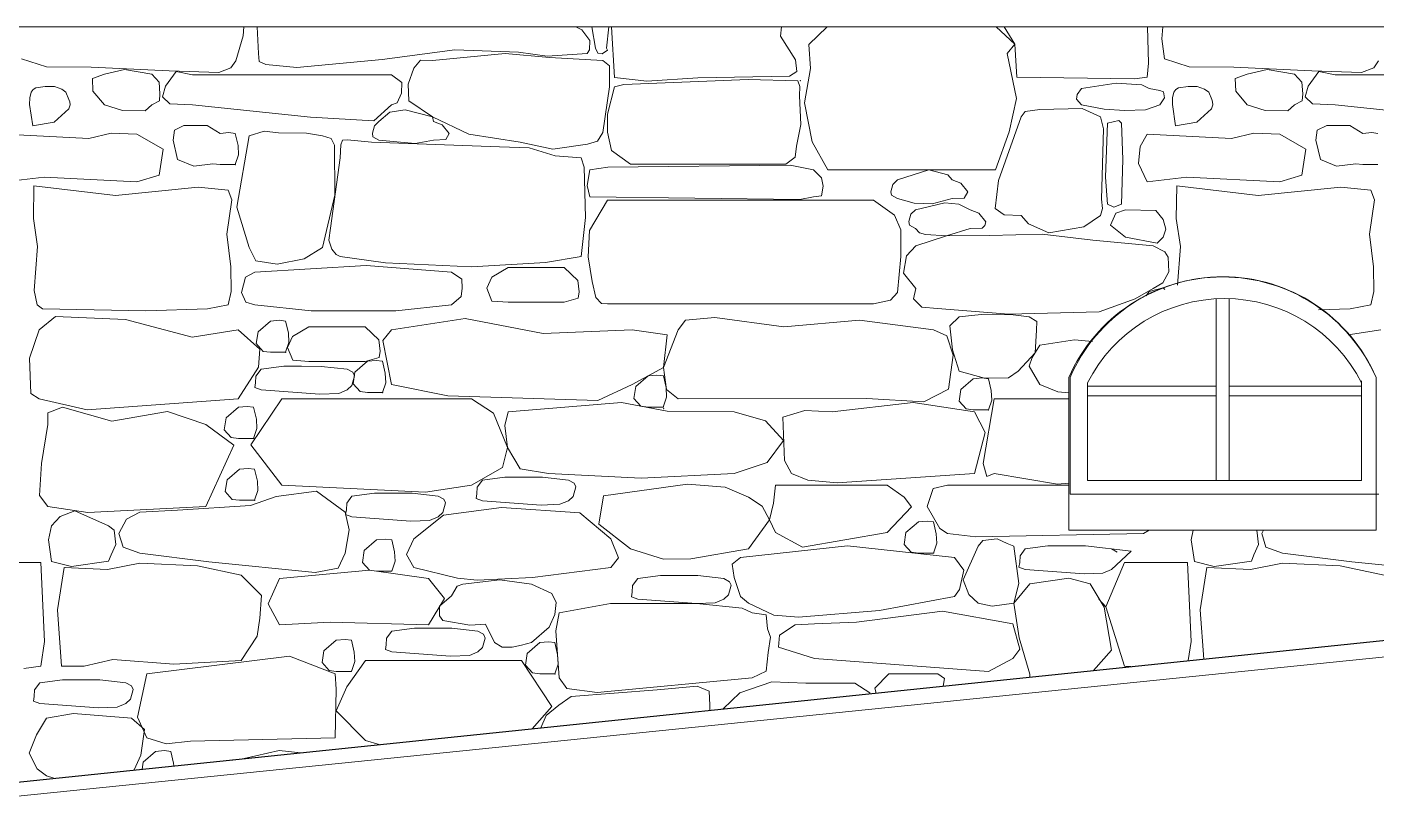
# Model space of a CAD drawing. Header units: millimetres. Extents: x 2399 to 111977, y 1313 to 59551.
# Drawn here: x 93455 to 96279, y 29509 to 31148 of the extents above; entities that cross this region are included whole.
import ezdxf

# ---------------------------------------------------------------- set-up
doc = ezdxf.new("R2010")
doc.units = ezdxf.units.MM
doc.layers.add('base', color=255, linetype='Continuous', lineweight=0)
doc.layers.add('main line', color=7, linetype='Continuous', lineweight=13)
doc.layers.add('hatch1', color=7, linetype='Continuous', lineweight=20, true_color=0x6a6a6a)

# ---------------------------------------------------------------- blocks, each defined once
blk = doc.blocks.new('*X19')
at = {"layer": 'hatch1', "color": 251, "linetype": 'Continuous', "lineweight": 20, "true_color": 0x6a6a6a}
for p, q in [((93950.4, 7714.3), (93966, 7766.6)), ((93966, 7766.6), (93967.2, 7785.2)), ((93994.8, 7785.2), (93998, 7729.5)), ((94674.7, 7779.4), (94661.8, 7785.2)), ((94691.2, 7756.7), (94674.7, 7779.4)), ((94695.6, 7785.2), (94703.5, 7741.1)), ((94725.9, 7741.1), (94731, 7785.2)), ((94736.6, 7785.2), (94742.8, 7679.6)), ((95090.5, 7766.2), (95092.7, 7785.2)), ((95121.8, 7716.2), (95090.5, 7766.2)), ((95188.3, 7785.2), (95149.8, 7748.6)), ((95581, 7749.2), (95541.7, 7785.2)), ((95558.3, 7785.2), (95581, 7749.2)), ((95860.8, 7709.7), (95858.9, 7785.2)), ((95888.8, 7760.3), (95890.5, 7785.2)), ((94256.7, 7717.1), (94409.1, 7737.6)), ((94409.1, 7737.6), (94542, 7732.3)), ((94685.8, 7729.5), (94690.9, 7737.3)), ((94690.9, 7737.3), (94691.2, 7756.7)), ((94703.5, 7741.1), (94708, 7730.2)), ((94728.5, 7736.4), (94725.9, 7741.1)), ((95149.8, 7748.6), (95153, 7698.4)), ((95565.1, 7729.6), (95581, 7749.2)), ((95581, 7749.2), (95584.8, 7680)), ((95893.9, 7718.7), (95888.8, 7760.3)), ((93501.9, 7718.7), (93554.1, 7702.1)), ((93940.1, 7699.7), (93950.4, 7714.3)), ((93998, 7729.5), (93999.4, 7713.1)), ((93999.4, 7713.1), (94012.8, 7706.7)), ((94077.9, 7700.2), (94256.7, 7717.1)), ((94336.7, 7715.9), (94323.2, 7699)), ((94362.3, 7714.9), (94336.7, 7715.9)), ((94514, 7730), (94362.3, 7714.9)), ((94606.8, 7721), (94514, 7730)), ((94542, 7732.3), (94602, 7723.8)), ((94602, 7723.8), (94685.8, 7729.5)), ((94718.8, 7714.9), (94606.8, 7721)), ((94708, 7730.2), (94717.3, 7728.9)), ((94717.3, 7728.9), (94728.5, 7736.4)), ((94732.4, 7703.7), (94718.8, 7714.9)), ((95124.6, 7691.8), (95121.8, 7716.2)), ((95584.6, 7635.2), (95565.1, 7729.6)), ((95857.6, 7680), (95860.8, 7709.7)), ((95893.9, 7718.7), (95946.1, 7702.1)), ((96332.1, 7699.7), (96342.4, 7714.3)), ((93554.1, 7702.1), (93647.6, 7701.2)), ((93647.6, 7701.2), (93810.5, 7693.2)), ((93675.2, 7686.6), (93650.2, 7677.4)), ((93717.1, 7696.3), (93675.2, 7686.6)), ((93774.2, 7686.6), (93717.1, 7696.3)), ((93789.8, 7669.6), (93774.2, 7686.6)), ((93825.3, 7692.1), (93803.2, 7661.5)), ((93810.5, 7693.2), (93914.7, 7690.1)), ((93859.4, 7685.2), (93825.3, 7692.1)), ((94275.9, 7685.2), (93859.4, 7685.2)), ((93914.7, 7690.1), (93940.1, 7699.7)), ((94012.8, 7706.7), (94077.9, 7700.2)), ((94298.1, 7669.3), (94275.9, 7685.2)), ((94323.2, 7699), (94310.9, 7665.3)), ((94732.4, 7690.2), (94732.4, 7703.7)), ((94732.6, 7660.2), (94732.4, 7690.2)), ((94917.1, 7678.8), (95109.5, 7682.4)), ((95109.5, 7682.4), (95124.6, 7691.8)), ((95153, 7698.4), (95140.8, 7626.1)), ((95946.1, 7702.1), (96039.6, 7701.2)), ((96039.6, 7701.2), (96202.5, 7693.2)), ((96067.2, 7686.6), (96042.2, 7677.4)), ((96109.1, 7696.3), (96067.2, 7686.6)), ((96166.2, 7686.6), (96109.1, 7696.3)), ((96181.8, 7669.6), (96166.2, 7686.6)), ((96217.3, 7692.1), (96195.2, 7661.5)), ((96202.5, 7693.2), (96306.7, 7690.1)), ((96251.4, 7685.2), (96217.3, 7692.1)), ((96667.9, 7685.2), (96251.4, 7685.2)), ((96306.7, 7690.1), (96332.1, 7699.7)), ((93525.8, 7654.3), (93521.8, 7648.5)), ((93531.7, 7657.9), (93525.8, 7654.3)), ((93551.4, 7660.6), (93531.7, 7657.9)), ((93570.7, 7660.3), (93551.4, 7660.6)), ((93585.8, 7655.2), (93570.7, 7660.3)), ((93594.8, 7648.5), (93585.8, 7655.2)), ((93650.2, 7677.4), (93651.3, 7650.6)), ((93791.6, 7645.5), (93789.8, 7669.6)), ((93803.2, 7661.5), (93796.5, 7639)), ((94297.4, 7646.9), (94298.1, 7669.3)), ((94310.9, 7665.3), (94312.8, 7630.6)), ((94718.8, 7564.4), (94732.6, 7660.2)), ((94742.8, 7660.1), (94728.2, 7602.8)), ((94742.8, 7679.6), (94810.6, 7671.6)), ((94742.8, 7660.1), (94762.4, 7665.1)), ((94762.4, 7665.1), (95022.7, 7675.2)), ((94810.6, 7671.6), (94917.1, 7678.8)), ((95022.7, 7675.2), (95126.9, 7672.4)), ((95131.1, 7660.9), (95126.9, 7672.4)), ((95130.5, 7641), (95131.1, 7660.9)), ((95584.8, 7680), (95831.4, 7676.8)), ((95720.8, 7656.2), (95711.4, 7644)), ((95793.3, 7667.4), (95720.8, 7656.2)), ((95846.8, 7664.4), (95793.3, 7667.4)), ((95831.4, 7676.8), (95857.6, 7680)), ((95861.9, 7656.2), (95846.8, 7664.4)), ((95884.2, 7652.6), (95861.9, 7656.2)), ((95891.9, 7649.3), (95884.2, 7652.6)), ((95917.8, 7654.3), (95913.8, 7648.5)), ((95923.7, 7657.9), (95917.8, 7654.3)), ((95943.4, 7660.6), (95923.7, 7657.9)), ((95962.7, 7660.3), (95943.4, 7660.6)), ((95977.8, 7655.2), (95962.7, 7660.3)), ((95986.8, 7648.5), (95977.8, 7655.2)), ((96042.2, 7677.4), (96043.3, 7650.6)), ((96183.6, 7645.5), (96181.8, 7669.6)), ((96195.2, 7661.5), (96188.5, 7639)), ((93519.1, 7636.9), (93518.8, 7623.2)), ((93521.8, 7648.5), (93519.1, 7636.9)), ((93601.1, 7633.2), (93594.8, 7648.5)), ((93602.7, 7628.8), (93601.1, 7633.2)), ((93603.5, 7622.1), (93602.7, 7628.8)), ((93651.3, 7650.6), (93675.2, 7622.5)), ((93774.2, 7622.5), (93790.5, 7630.3)), ((93790.5, 7630.3), (93791.6, 7645.5)), ((93796.5, 7639), (93812.3, 7624.1)), ((94275.9, 7622.5), (94288.2, 7626.3)), ((94288.2, 7626.3), (94297.4, 7646.9)), ((94312.8, 7630.6), (94362.3, 7597.2)), ((95132.9, 7581.3), (95130.5, 7641)), ((95140.8, 7626.1), (95156.5, 7544.8)), ((95569.1, 7565.5), (95584.6, 7635.2)), ((95711.4, 7644), (95710.2, 7634.3)), ((95710.2, 7634.3), (95720.8, 7622.5)), ((95884.5, 7622.5), (95894.5, 7636.6)), ((95894.5, 7636.6), (95891.9, 7649.3)), ((95911.1, 7636.9), (95910.8, 7623.2)), ((95913.8, 7648.5), (95911.1, 7636.9)), ((95993.1, 7633.2), (95986.8, 7648.5)), ((95994.7, 7628.8), (95993.1, 7633.2)), ((95995.5, 7622.1), (95994.7, 7628.8)), ((96043.3, 7650.6), (96067.2, 7622.5)), ((96166.2, 7622.5), (96182.5, 7630.3)), ((96182.5, 7630.3), (96183.6, 7645.5)), ((96188.5, 7639), (96204.3, 7624.1)), ((93518.8, 7623.2), (93525.2, 7578.6)), ((93570.1, 7585.9), (93600.7, 7613.7)), ((93600.7, 7613.7), (93603.5, 7622.1)), ((93675.2, 7622.5), (93713.1, 7610.7)), ((93713.1, 7610.7), (93760.6, 7609.6)), ((93760.6, 7609.6), (93774.2, 7622.5)), ((93812.3, 7624.1), (93859.4, 7622.5)), ((93859.4, 7622.5), (94106.4, 7596.6)), ((94106.4, 7596.6), (94239.5, 7588.6)), ((94239.5, 7588.6), (94275.9, 7622.5)), ((94272.8, 7606.6), (94249.9, 7587.5)), ((94304.8, 7612), (94272.8, 7606.6)), ((94362.3, 7597.2), (94304.8, 7612)), ((94362.3, 7597.2), (94438.2, 7560.7)), ((94364.1, 7587.5), (94362.3, 7597.2)), ((94728.2, 7602.8), (94728.5, 7565.3)), ((95594, 7596.8), (95546.5, 7464)), ((95602.9, 7608.6), (95594, 7596.8)), ((95633.5, 7612.2), (95602.9, 7608.6)), ((95722.1, 7614.8), (95633.5, 7612.2)), ((95720.8, 7622.5), (95767.8, 7613.2)), ((95760.4, 7596.8), (95722.1, 7614.8)), ((95766.4, 7572), (95760.4, 7596.8)), ((95767.8, 7613.2), (95810.8, 7610.1)), ((95810.8, 7610.1), (95854.2, 7611.9)), ((95854.2, 7611.9), (95884.5, 7622.5)), ((95910.8, 7623.2), (95917.2, 7578.6)), ((95962.1, 7585.9), (95992.7, 7613.7)), ((95992.7, 7613.7), (95995.5, 7622.1)), ((96067.2, 7622.5), (96105.1, 7610.7)), ((96105.1, 7610.7), (96152.6, 7609.6)), ((96152.6, 7609.6), (96166.2, 7622.5)), ((96204.3, 7624.1), (96251.4, 7622.5)), ((96251.4, 7622.5), (96498.4, 7596.6)), ((93524.9, 7578.5), (93570.1, 7585.9)), ((93821.8, 7569.4), (93819.2, 7548.5)), ((93841.8, 7578.7), (93821.8, 7569.4)), ((93890, 7579.3), (93841.8, 7578.7)), ((93917.4, 7562.5), (93890, 7579.3)), ((94240.4, 7578.3), (94236.3, 7563)), ((94249.9, 7587.5), (94240.4, 7578.3)), ((94382.5, 7580.5), (94364.1, 7587.5)), ((94397.2, 7562.4), (94382.5, 7580.5)), ((95124.2, 7535.7), (95132.9, 7581.3)), ((95762.6, 7424.9), (95766.4, 7572)), ((95775.1, 7583.9), (95770.4, 7470.8)), ((95798.7, 7589.2), (95775.1, 7583.9)), ((95804.3, 7583.9), (95798.7, 7589.2)), ((95807.1, 7507.5), (95804.3, 7583.9)), ((95916.9, 7578.5), (95962.1, 7585.9)), ((96213.8, 7569.4), (96211.2, 7548.5)), ((96233.8, 7578.7), (96213.8, 7569.4)), ((96282, 7579.3), (96233.8, 7578.7)), ((96309.4, 7562.5), (96282, 7579.3)), ((93642.5, 7552.1), (93466, 7560.8)), ((93689.2, 7562.9), (93642.5, 7552.1)), ((93743.4, 7560.8), (93689.2, 7562.9)), ((93797.9, 7529.2), (93743.4, 7560.8)), ((93819.2, 7548.5), (93828.5, 7507.7)), ((93935.9, 7564.1), (93917.4, 7562.5)), ((93949.1, 7562.5), (93935.9, 7564.1)), ((93954.9, 7537.4), (93949.1, 7562.5)), ((93978.2, 7557.2), (93952.5, 7408.3)), ((94009.4, 7567.2), (93978.2, 7557.2)), ((94039.8, 7563.5), (94009.4, 7567.2)), ((94098.4, 7562.7), (94039.8, 7563.5)), ((94132, 7557.2), (94098.4, 7562.7)), ((94149.9, 7551.8), (94132, 7557.2)), ((94156.7, 7538), (94149.9, 7551.8)), ((94173.5, 7548.4), (94170.4, 7538.7)), ((94184.2, 7548.7), (94173.5, 7548.4)), ((94234.6, 7544.2), (94184.2, 7548.7)), ((94502.2, 7534.5), (94234.6, 7544.2)), ((94236.3, 7563), (94237.3, 7555.5)), ((94237.3, 7555.5), (94249.9, 7548.6)), ((94249.9, 7548.6), (94325.9, 7541)), ((94325.9, 7541), (94364.1, 7548.6)), ((94364.1, 7548.6), (94389.8, 7549.5)), ((94389.8, 7549.5), (94397.2, 7562.4)), ((94438.2, 7560.7), (94545.2, 7544.4)), ((94545.2, 7544.4), (94613.9, 7529.4)), ((94613.9, 7529.4), (94686.3, 7540.1)), ((94686.3, 7540.1), (94707.2, 7546)), ((94707.2, 7546), (94718.8, 7564.4)), ((94728.5, 7565.3), (94736.6, 7527)), ((95156.5, 7544.8), (95189.4, 7486.5)), ((95540.6, 7486.5), (95569.1, 7565.5)), ((95858, 7560.8), (95843.3, 7535.2)), ((96034.5, 7552.1), (95858, 7560.8)), ((96081.2, 7562.9), (96034.5, 7552.1)), ((96135.4, 7560.8), (96081.2, 7562.9)), ((96189.9, 7529.2), (96135.4, 7560.8)), ((96211.2, 7548.5), (96220.5, 7507.7)), ((96327.9, 7564.1), (96309.4, 7562.5)), ((96341.1, 7562.5), (96327.9, 7564.1)), ((93789.8, 7475.2), (93797.9, 7529.2)), ((93949.1, 7497.1), (93956.1, 7517.8)), ((93956.1, 7517.8), (93954.9, 7537.4)), ((94168.9, 7511.6), (94148.6, 7364.4)), ((94157.5, 7433.5), (94156.7, 7538)), ((94170.4, 7538.7), (94168.9, 7511.6)), ((94564.5, 7532.1), (94502.2, 7534.5)), ((94619, 7515.8), (94564.5, 7532.1)), ((94673.2, 7511.6), (94619, 7515.8)), ((94679.4, 7491.6), (94673.2, 7511.6)), ((94736.6, 7527), (94776.2, 7497.8)), ((95101.6, 7497.8), (95120.8, 7512.5)), ((95120.8, 7512.5), (95124.2, 7535.7)), ((95843.3, 7535.2), (95840, 7499.2)), ((96181.8, 7475.2), (96189.9, 7529.2)), ((93828.5, 7507.7), (93862.4, 7493.7)), ((93862.4, 7493.7), (93902.4, 7499.1)), ((93902.4, 7499.1), (93917.4, 7497.1)), ((93917.4, 7497.1), (93949.1, 7497.1)), ((94682.6, 7386.5), (94679.4, 7491.6)), ((94691.1, 7486.5), (94685.4, 7453.5)), ((94728.7, 7491.6), (94691.1, 7486.5)), ((95110.6, 7496), (94728.7, 7491.6)), ((94776.2, 7497.8), (95101.6, 7497.8)), ((95159.7, 7486.5), (95110.6, 7496)), ((95176.2, 7469.5), (95159.7, 7486.5)), ((95189.4, 7486.5), (95540.6, 7486.5)), ((95400.8, 7486.4), (95335.3, 7465.1)), ((95440.5, 7476), (95400.8, 7486.4)), ((95804.3, 7414.1), (95807.1, 7507.5)), ((95840, 7499.2), (95858, 7461.4)), ((96220.5, 7507.7), (96254.4, 7493.7)), ((96254.4, 7493.7), (96294.4, 7499.1)), ((96294.4, 7499.1), (96309.4, 7497.1)), ((96309.4, 7497.1), (96341.1, 7497.1)), ((93466, 7461.4), (93549.1, 7470.7)), ((93549.1, 7470.7), (93743.4, 7461.4)), ((93743.4, 7461.4), (93789.8, 7475.2)), ((95179.4, 7452.1), (95176.2, 7469.5)), ((95325.8, 7455.8), (95321.7, 7440.5)), ((95335.3, 7465.1), (95325.8, 7455.8)), ((95449.5, 7465.1), (95440.5, 7476)), ((95467.9, 7458.1), (95449.5, 7465.1)), ((95482.6, 7439.9), (95467.9, 7458.1)), ((95546.5, 7464), (95539.9, 7405.6)), ((95770.4, 7470.8), (95775.1, 7414.1)), ((95858, 7461.4), (95941.1, 7470.7)), ((95941.1, 7470.7), (96135.4, 7461.4)), ((96135.4, 7461.4), (96181.8, 7475.2)), ((93527.7, 7452.4), (93526.9, 7384)), ((93698.3, 7432.8), (93527.7, 7452.4)), ((93871.3, 7449.7), (93698.3, 7432.8)), ((93934.2, 7443.7), (93871.3, 7449.7)), ((93941.8, 7423.1), (93934.2, 7443.7)), ((94132, 7323.5), (94157.5, 7433.5)), ((94685.4, 7453.5), (94691.1, 7429.6)), ((94691.1, 7429.6), (95131, 7424.3)), ((95131, 7424.3), (95159.7, 7429.6)), ((95159.7, 7429.6), (95176.2, 7431.8)), ((95176.2, 7431.8), (95179.4, 7452.1)), ((95321.7, 7440.5), (95322.7, 7433.1)), ((95322.7, 7433.1), (95335.3, 7426.1)), ((95449.5, 7426.1), (95475.2, 7427)), ((95475.2, 7427), (95482.6, 7439.9)), ((95919.7, 7452.4), (95918.9, 7384)), ((96090.3, 7432.8), (95919.7, 7452.4)), ((96263.3, 7449.7), (96090.3, 7432.8)), ((96326.2, 7443.7), (96263.3, 7449.7)), ((96333.8, 7423.1), (96326.2, 7443.7)), ((93931.2, 7351.6), (93941.8, 7423.1)), ((93952.5, 7408.3), (93978.2, 7323.5)), ((94728, 7422.5), (94690.9, 7358.9)), ((95285.1, 7422.5), (94728, 7422.5)), ((95329.2, 7391.1), (95285.1, 7422.5)), ((95335.3, 7426.1), (95370.1, 7416.7)), ((95372.9, 7402.3), (95363.4, 7393.1)), ((95370.1, 7416.7), (95408.1, 7415.2)), ((95434.2, 7417.2), (95372.9, 7402.3)), ((95408.1, 7415.2), (95449.5, 7426.1)), ((95463.4, 7414), (95434.2, 7417.2)), ((95487.1, 7402.3), (95463.4, 7414)), ((95505.6, 7395.3), (95487.1, 7402.3)), ((95539.9, 7405.6), (95558.4, 7392.1)), ((95760.4, 7390.8), (95764.6, 7405.2)), ((95764.6, 7405.2), (95762.6, 7424.9)), ((95775.1, 7414.1), (95788.4, 7408)), ((95788.4, 7408), (95804.3, 7414.1)), ((95812.5, 7402.3), (95792, 7395.2)), ((95876.4, 7401.3), (95812.5, 7402.3)), ((95891.7, 7382.3), (95876.4, 7401.3)), ((96323.2, 7351.6), (96333.8, 7423.1)), ((93526.9, 7384), (93535.5, 7325.5)), ((94673.2, 7305), (94682.6, 7386.5)), ((95342.3, 7360.7), (95329.2, 7391.1)), ((95363.4, 7393.1), (95359.4, 7377.8)), ((95359.4, 7377.8), (95360.4, 7370.4)), ((95360.4, 7370.4), (95372.9, 7363.4)), ((95520.3, 7377.2), (95505.6, 7395.3)), ((95518, 7369.5), (95520.3, 7377.2)), ((95558.4, 7392.1), (95594, 7390.8)), ((95594, 7390.8), (95609.3, 7373.1)), ((95609.3, 7373.1), (95652.3, 7354.4)), ((95725.6, 7366.6), (95760.4, 7390.8)), ((95792, 7395.2), (95781.1, 7370.7)), ((95781.1, 7370.7), (95812.5, 7345.3)), ((95897.2, 7362.1), (95891.7, 7382.3)), ((95918.9, 7384), (95927.5, 7325.5)), ((93939.9, 7283.5), (93931.2, 7351.6)), ((94148.6, 7364.4), (94145.1, 7339.2)), ((94690.9, 7358.9), (94687.9, 7304.1)), ((95342.5, 7304.9), (95342.3, 7360.7)), ((95372.9, 7363.4), (95381.1, 7354.6)), ((95438.2, 7348.4), (95373.6, 7326.8)), ((95381.1, 7354.6), (95394.2, 7350.6)), ((95394.2, 7350.6), (95438.2, 7348.4)), ((95438.2, 7348.4), (95487.1, 7363.4)), ((95528, 7348.6), (95438.2, 7348.4)), ((95487.1, 7363.4), (95512.8, 7364.3)), ((95512.8, 7364.3), (95518, 7369.5)), ((95637.8, 7351.8), (95528, 7348.6)), ((95744.5, 7338.7), (95637.8, 7351.8)), ((95652.3, 7354.4), (95725.6, 7366.6)), ((95812.5, 7345.3), (95878.7, 7332.8)), ((95878.7, 7332.8), (95891.7, 7345.3)), ((95891.7, 7345.3), (95897.2, 7362.1)), ((96331.9, 7283.5), (96323.2, 7351.6)), ((93535.5, 7325.5), (93528.3, 7233.7)), ((93978.2, 7323.5), (93992, 7296)), ((94093.7, 7299.9), (94132, 7323.5)), ((94145.1, 7339.2), (94151.6, 7320.2)), ((94151.6, 7320.2), (94160.6, 7309.2)), ((95373.6, 7326.8), (95354, 7306.5)), ((95870.6, 7326.8), (95744.5, 7338.7)), ((95895.1, 7314.8), (95870.6, 7326.8)), ((95902.2, 7303.5), (95895.1, 7314.8)), ((95927.5, 7325.5), (95921.2, 7244.6)), ((94223.2, 7285.7), (93990, 7272)), ((93992, 7296), (94037.1, 7288.6)), ((94037.1, 7288.6), (94093.7, 7299.9)), ((94160.6, 7309.2), (94168.9, 7305)), ((94168.9, 7305), (94263.7, 7291.8)), ((94401.9, 7272), (94223.2, 7285.7)), ((94263.7, 7291.8), (94443.6, 7283.2)), ((94443.6, 7283.2), (94598.3, 7292)), ((94598.3, 7292), (94673.2, 7305)), ((94687.9, 7304.1), (94696.3, 7252.2)), ((95335.1, 7229.6), (95342.5, 7304.9)), ((95354, 7306.5), (95347.8, 7269.7)), ((95903.6, 7272.7), (95902.2, 7303.5)), ((93940.4, 7231.8), (93939.9, 7283.5)), ((93970.9, 7261.9), (93962.3, 7229.3)), ((93990, 7272), (93970.9, 7261.9)), ((94423.3, 7257.7), (94401.9, 7272)), ((94424.3, 7238.8), (94423.3, 7257.7)), ((94486, 7261.6), (94475.5, 7238.3)), ((94520.1, 7281.9), (94486, 7261.6)), ((94637.6, 7281.9), (94520.1, 7281.9)), ((94666.3, 7254.8), (94637.6, 7281.9)), ((95347.8, 7269.7), (95373.6, 7237.7)), ((95890.9, 7249.5), (95903.6, 7272.7)), ((96332.4, 7231.8), (96331.9, 7283.5)), ((93528.3, 7233.7), (93534.2, 7203.7)), ((93934.2, 7203.7), (93940.4, 7231.8)), ((93962.3, 7229.3), (93971.1, 7209.2)), ((94422.3, 7220.9), (94424.3, 7238.8)), ((94475.5, 7238.3), (94486.5, 7211.6)), ((94669.1, 7230.8), (94666.3, 7254.8)), ((94666.9, 7217.3), (94669.1, 7230.8)), ((94696.3, 7252.2), (94704, 7219.2)), ((95320.6, 7213.7), (95335.1, 7229.6)), ((95373.6, 7237.7), (95368.5, 7216.5)), ((95832.5, 7216.5), (95870.6, 7237.7)), ((95862.3, 7231.8), (95856.1, 7222.2)), ((95891.2, 7239.1), (95862.3, 7231.8)), ((95870.6, 7237.7), (95890.9, 7249.5)), ((95895.1, 7235.6), (95891.2, 7239.1)), ((96326.2, 7203.7), (96332.4, 7231.8)), ((93534.2, 7203.7), (93545.7, 7195.1)), ((93891.1, 7195.6), (93934.2, 7203.7)), ((93971.1, 7209.2), (93990, 7203.4)), ((93990, 7203.4), (94108, 7191)), ((94285.5, 7191.3), (94401.9, 7203.4)), ((94401.9, 7203.4), (94422.3, 7220.9)), ((94486.5, 7211.6), (94520.1, 7209.3)), ((94520.1, 7209.3), (94637.6, 7209.3)), ((94637.6, 7209.3), (94666.9, 7217.3)), ((94704, 7219.2), (94715.8, 7206.5)), ((94715.8, 7206.5), (94728, 7206)), ((94728, 7206), (95285.1, 7206)), ((95285.1, 7206), (95320.6, 7213.7)), ((95368.5, 7216.5), (95386, 7198.8)), ((95757.4, 7188.9), (95832.5, 7216.5)), ((96283.1, 7195.6), (96326.2, 7203.7)), ((93572.8, 7178.9), (93538.6, 7151.4)), ((93545.7, 7195.1), (93762.1, 7190.8)), ((93719.5, 7172.9), (93572.8, 7178.9)), ((93859.2, 7136.2), (93719.5, 7172.9)), ((93762.1, 7190.8), (93891.1, 7195.6)), ((94108, 7191), (94285.5, 7191.3)), ((94430.6, 7175.2), (94275.9, 7151.4)), ((94593.7, 7143.5), (94430.6, 7175.2)), ((94953.1, 7177.3), (94891.9, 7171.5)), ((95097.5, 7157.8), (94953.1, 7177.3)), ((95386, 7198.8), (95418.9, 7196)), ((95418.9, 7196), (95568.7, 7184.3)), ((95464.1, 7178.8), (95445.2, 7159.4)), ((95510.2, 7183.7), (95464.1, 7178.8)), ((95577.2, 7182.6), (95510.2, 7183.7)), ((95568.7, 7184.3), (95757.4, 7188.9)), ((95610.8, 7178.8), (95577.2, 7182.6)), ((95627.1, 7169), (95610.8, 7178.8)), ((96216.6, 7193.1), (96283.1, 7195.6)), ((93538.6, 7151.4), (93518.2, 7091.8)), ((93954.9, 7151.4), (93859.2, 7136.2)), ((94000.4, 7111.2), (93954.9, 7151.4)), ((93996.9, 7147.1), (93993.2, 7122.6)), ((94022.9, 7169.7), (93996.9, 7147.1)), ((94041.3, 7171.4), (94022.9, 7169.7)), ((94054.6, 7169.7), (94041.3, 7171.4)), ((94060.3, 7144.7), (94054.6, 7169.7)), ((94061.6, 7125), (94060.3, 7144.7)), ((94103.3, 7157.8), (94069.3, 7137.5)), ((94220.8, 7157.8), (94103.3, 7157.8)), ((94249.5, 7130.6), (94220.8, 7157.8)), ((94275.9, 7151.4), (94257.7, 7129)), ((94780.2, 7151.4), (94593.7, 7143.5)), ((94853.1, 7140.9), (94780.2, 7151.4)), ((94876.5, 7151.4), (94845.7, 7072.6)), ((94891.9, 7171.5), (94876.5, 7151.4)), ((95256.1, 7171.9), (95097.5, 7157.8)), ((95410.7, 7151.4), (95256.1, 7171.9)), ((95438.4, 7139.1), (95410.7, 7151.4)), ((95445.2, 7159.4), (95450.2, 7109.2)), ((95623.2, 7103.4), (95626, 7150.5)), ((95626, 7150.5), (95627.1, 7169)), ((96346.9, 7151.4), (96279, 7140.6)), ((93993.2, 7122.6), (94007.9, 7106.3)), ((94054.6, 7104.4), (94061.6, 7125)), ((94069.3, 7137.5), (94058.7, 7114.2)), ((94252.4, 7106.7), (94249.5, 7130.6)), ((94257.7, 7129), (94275.9, 7037.2)), ((94845.7, 7072.6), (94853.1, 7140.9)), ((95451.8, 7098.5), (95438.4, 7139.1)), ((95633.5, 7119.1), (95617.3, 7093.6)), ((95706, 7130.3), (95633.5, 7119.1)), ((95743.2, 7126.9), (95706, 7130.3)), ((93518.2, 7091.8), (93521.1, 7017.8)), ((93997.5, 7073.2), (94000.4, 7111.2)), ((94007.9, 7106.3), (94022.9, 7104.4)), ((94022.9, 7104.4), (94054.6, 7104.4)), ((94058.7, 7114.2), (94069.8, 7087.5)), ((94220.8, 7085.2), (94250.1, 7093.2)), ((94250.1, 7093.2), (94252.4, 7106.7)), ((95441.9, 7027.1), (95451.8, 7098.5)), ((95450.2, 7109.2), (95464.1, 7064.6)), ((95587.6, 7064.6), (95623.2, 7103.4)), ((95617.3, 7093.6), (95610.8, 7075.6)), ((93954.9, 7006.9), (93997.5, 7073.2)), ((94003.3, 7068.8), (93992.2, 7054.3)), ((94050.6, 7075), (94003.3, 7068.8)), ((94088.1, 7075.2), (94050.6, 7075)), ((94069.8, 7087.5), (94103.3, 7085.2)), ((94129, 7074.9), (94088.1, 7075.2)), ((94103.3, 7085.2), (94220.8, 7085.2)), ((94183.6, 7068.8), (94129, 7074.9)), ((94195.3, 7062.4), (94183.6, 7068.8)), ((94198.7, 7054.7), (94195.3, 7062.4)), ((94199.7, 7062.8), (94196, 7038.2)), ((94225.8, 7085.4), (94199.7, 7062.8)), ((94244.2, 7087), (94225.8, 7085.4)), ((94257.4, 7085.4), (94244.2, 7087)), ((94263.2, 7060.3), (94257.4, 7085.4)), ((94264.4, 7040.7), (94263.2, 7060.3)), ((94780.2, 7037.2), (94845.7, 7072.6)), ((94845.7, 7072.6), (94851.8, 7026.7)), ((95464.1, 7064.6), (95517.6, 7050.3)), ((95567.5, 7050.9), (95587.6, 7064.6)), ((95610.8, 7075.6), (95633.5, 7037.2)), ((93991.8, 7040.4), (93990, 7030.5)), ((93992.2, 7054.3), (93991.8, 7040.4)), ((94183.6, 7025.6), (94193.4, 7034.8)), ((94193.4, 7034.8), (94198.7, 7054.7)), ((94196, 7038.2), (94210.8, 7022)), ((94257.4, 7020.1), (94264.4, 7040.7)), ((94275.9, 7037.2), (94394.3, 7013.5)), ((94707.9, 7003.6), (94780.2, 7037.2)), ((94787.4, 7032.4), (94783.7, 7007.8)), ((94813.4, 7055), (94787.4, 7032.4)), ((94831.9, 7056.6), (94813.4, 7055)), ((94845.3, 7055), (94831.9, 7056.6)), ((94850.8, 7030.8), (94845.3, 7055)), ((95493.9, 7049.1), (95467.8, 7026.5)), ((95512.3, 7050.7), (95493.9, 7049.1)), ((95525.5, 7049.1), (95512.3, 7050.7)), ((95517.6, 7050.3), (95567.5, 7050.9)), ((95531.3, 7024), (95525.5, 7049.1)), ((95633.5, 7037.2), (95670.8, 7021.7)), ((93521.1, 7017.8), (93538.6, 7006.9)), ((93538.6, 7006.9), (93638.9, 6983.9)), ((93638.9, 6983.9), (93954.9, 7006.9)), ((94046.9, 7006.9), (93981.5, 6910.9)), ((93990, 7030.5), (94003.3, 7025.6)), ((94003.3, 7025.6), (94126.2, 7016.6)), ((94443.6, 7006.9), (94046.9, 7006.9)), ((94126.2, 7016.6), (94165.6, 7018.1)), ((94165.6, 7018.1), (94183.6, 7025.6)), ((94210.8, 7022), (94225.8, 7020.1)), ((94225.8, 7020.1), (94257.4, 7020.1)), ((94394.3, 7013.5), (94707.9, 7003.6)), ((94489.5, 6977), (94443.6, 7006.9)), ((94783.7, 7007.8), (94798.4, 6991.6)), ((94845.1, 6989.6), (94852.1, 7010.3)), ((94852.1, 7010.3), (94850.8, 7030.8)), ((94851.8, 7026.7), (94876.5, 7006.9)), ((94876.5, 7006.9), (95271.4, 7007.5)), ((95271.4, 7007.5), (95390.3, 7000.3)), ((95390.3, 7000.3), (95441.9, 7027.1)), ((95467.8, 7026.5), (95464.1, 7001.9)), ((95537.9, 7006.9), (95514.9, 6871.5)), ((95525.5, 6983.7), (95532.5, 7004.4)), ((95532.5, 7004.4), (95531.3, 7024)), ((95694.1, 7006.9), (95537.9, 7006.9)), ((95670.8, 7021.7), (95694.1, 7019.4)), ((93587.2, 6989.4), (93556.8, 6977.6)), ((93556.8, 6977.6), (93557, 6953.4)), ((93690.9, 6960.5), (93587.2, 6989.4)), ((93807.2, 6980.2), (93690.9, 6960.5)), ((93887.9, 6953.4), (93807.2, 6980.2)), ((93955.9, 6989.5), (93929.8, 6966.9)), ((93974.3, 6991.1), (93955.9, 6989.5)), ((93987.6, 6989.5), (93974.3, 6991.1)), ((93993.3, 6964.4), (93987.6, 6989.5)), ((94518.9, 6905.2), (94489.5, 6977)), ((94520.1, 6979.8), (94513.2, 6951.4)), ((94757.4, 6999.2), (94520.1, 6979.8)), ((94852.9, 6980.8), (94757.4, 6999.2)), ((94798.4, 6991.6), (94813.4, 6989.6)), ((94813.4, 6989.6), (94845.1, 6989.6)), ((94993.1, 6979.8), (94852.9, 6980.8)), ((95059.3, 6960.6), (94993.1, 6979.8)), ((95141.1, 6982.4), (95095.2, 6968.6)), ((95198.7, 6979.8), (95141.1, 6982.4)), ((95368.1, 6999.2), (95198.7, 6979.8)), ((95496.3, 6979.8), (95368.1, 6999.2)), ((95464.1, 7001.9), (95478.9, 6985.7)), ((95478.9, 6985.7), (95493.9, 6983.7)), ((95493.9, 6983.7), (95525.5, 6983.7)), ((95518.7, 6936.1), (95496.3, 6979.8)), ((93557, 6953.4), (93543.6, 6871.3)), ((93946.3, 6910.1), (93887.9, 6953.4)), ((93929.8, 6966.9), (93926.2, 6942.3)), ((93994.6, 6944.8), (93993.3, 6964.4)), ((94513.2, 6951.4), (94518.9, 6905.2)), ((95096.8, 6919.7), (95059.3, 6960.6)), ((95095.2, 6968.6), (95098.7, 6877.6)), ((93926.2, 6942.3), (93940.9, 6926.1)), ((93940.9, 6926.1), (93955.9, 6924.1)), ((93955.9, 6924.1), (93987.6, 6924.1)), ((93987.6, 6924.1), (93994.6, 6944.8)), ((95062.4, 6873.4), (95096.8, 6919.7)), ((95496.3, 6850.4), (95518.7, 6936.1)), ((93887.9, 6781.4), (93946.3, 6910.1)), ((93981.5, 6910.9), (94046.9, 6826)), ((94508.2, 6863.1), (94518.9, 6905.2)), ((94518.9, 6905.2), (94545.6, 6860.4)), ((93543.6, 6871.3), (93539.2, 6804.4)), ((94443.6, 6826), (94508.2, 6863.1)), ((94993.1, 6850.4), (95062.4, 6873.4)), ((95098.7, 6877.6), (95113.2, 6850.4)), ((95514.9, 6871.5), (95522.1, 6844)), ((93931.9, 6837.2), (93928.3, 6812.7)), ((93958, 6859.8), (93931.9, 6837.2)), ((93976.4, 6861.4), (93958, 6859.8)), ((93989.7, 6859.8), (93976.4, 6861.4)), ((93995.4, 6834.8), (93989.7, 6859.8)), ((93996.7, 6815.1), (93995.4, 6834.8)), ((94466.4, 6836.8), (94455.3, 6822.2)), ((94513.7, 6843), (94466.4, 6836.8)), ((94551.2, 6843.2), (94513.7, 6843)), ((94545.6, 6860.4), (94604.5, 6850.4)), ((94592, 6842.9), (94551.2, 6843.2)), ((94646.6, 6836.8), (94592, 6842.9)), ((94604.5, 6850.4), (94798.6, 6840.6)), ((94658.4, 6830.3), (94646.6, 6836.8)), ((94798.6, 6840.6), (94993.1, 6850.4)), ((95113.2, 6850.4), (95147.6, 6836.4)), ((95147.6, 6836.4), (95208.7, 6831)), ((95208.7, 6831), (95496.3, 6850.4)), ((95522.1, 6844), (95537.9, 6850.4)), ((95537.9, 6850.4), (95670.4, 6828)), ((93928.3, 6812.7), (93943, 6796.4)), ((93989.7, 6794.5), (93996.7, 6815.1)), ((94119, 6813.3), (94035, 6802.8)), ((94046.9, 6826), (94347.3, 6811.9)), ((94179, 6769.5), (94119, 6813.3)), ((94240.8, 6809.3), (94193.5, 6803.1)), ((94278.3, 6809.6), (94240.8, 6809.3)), ((94319.2, 6809.2), (94278.3, 6809.6)), ((94373.8, 6803.1), (94319.2, 6809.2)), ((94347.3, 6811.9), (94443.6, 6826)), ((94454.9, 6808.3), (94453.1, 6798.4)), ((94455.3, 6822.2), (94454.9, 6808.3)), ((94656.5, 6802.7), (94661.8, 6822.6)), ((94661.8, 6822.6), (94658.4, 6830.3)), ((94895.7, 6828.3), (94719.8, 6804)), ((94974.5, 6821.8), (94895.7, 6828.3)), ((95023.2, 6801.3), (94974.5, 6821.8)), ((95079.8, 6826), (95076.1, 6788.6)), ((95313.4, 6826), (95079.8, 6826)), ((95349.4, 6800.8), (95313.4, 6826)), ((95410.3, 6819.3), (95397.5, 6781.4)), ((95440.2, 6826), (95410.3, 6819.3)), ((95694.1, 6826), (95440.2, 6826)), ((95670.4, 6828), (95694.1, 6830.5)), ((93539.2, 6804.4), (93557, 6781.4)), ((93557, 6781.4), (93640.5, 6768.7)), ((93640.5, 6768.7), (93887.9, 6781.4)), ((93980.9, 6783.9), (93828.4, 6773.9)), ((93943, 6796.4), (93958, 6794.5)), ((93958, 6794.5), (93989.7, 6794.5)), ((94035, 6802.8), (93980.9, 6783.9)), ((94182.4, 6788.6), (94182, 6774.7)), ((94193.5, 6803.1), (94182.4, 6788.6)), ((94385.5, 6796.7), (94373.8, 6803.1)), ((94383.6, 6769.1), (94388.9, 6789)), ((94506.3, 6779.4), (94385.1, 6763.4)), ((94388.9, 6789), (94385.5, 6796.7)), ((94453.1, 6798.4), (94466.4, 6793.5)), ((94466.4, 6793.5), (94589.3, 6784.5)), ((94670.6, 6768), (94506.3, 6779.4)), ((94589.3, 6784.5), (94628.7, 6786.1)), ((94628.7, 6786.1), (94646.6, 6793.5)), ((94646.6, 6793.5), (94656.5, 6802.7)), ((94719.8, 6804), (94710, 6744.3)), ((95052, 6782.1), (95023.2, 6801.3)), ((95067.7, 6753.8), (95052, 6782.1)), ((95076.1, 6788.6), (95067.7, 6753.8)), ((95313.4, 6726.9), (95364.3, 6780.6)), ((95364.3, 6780.6), (95349.4, 6800.8)), ((95397.5, 6781.4), (95424, 6735.5)), ((93582.4, 6760.7), (93564.3, 6740.8)), ((93613, 6772.5), (93582.4, 6760.7)), ((93683.7, 6741.4), (93613, 6772.5)), ((93721.3, 6754.8), (93705.6, 6725.1)), ((93749.1, 6769.5), (93721.3, 6754.8)), ((93828.4, 6773.9), (93749.1, 6769.5)), ((94187.3, 6732.4), (94179, 6769.5)), ((94182, 6774.7), (94180.2, 6764.8)), ((94180.2, 6764.8), (94193.5, 6759.9)), ((94193.5, 6759.9), (94316.4, 6750.9)), ((94316.4, 6750.9), (94355.8, 6752.4)), ((94385.1, 6763.4), (94323.2, 6713.9)), ((94355.8, 6752.4), (94373.8, 6759.9)), ((94373.8, 6759.9), (94383.6, 6769.1)), ((94735.6, 6713.9), (94670.6, 6768)), ((95023.2, 6692.7), (95067.7, 6753.8)), ((95067.7, 6753.8), (95079.8, 6726.9)), ((95379, 6749.5), (95353, 6726.9)), ((95397.4, 6751.1), (95379, 6749.5)), ((95410.7, 6749.5), (95397.4, 6751.1)), ((95416.5, 6724.4), (95410.7, 6749.5)), ((93564.3, 6740.8), (93558, 6711.5)), ((93695.5, 6731.9), (93683.7, 6741.4)), ((93699.3, 6701.8), (93695.5, 6731.9)), ((93705.6, 6725.1), (93714.5, 6696.7)), ((94179, 6684.1), (94187.3, 6732.4)), ((94710, 6744.3), (94776.2, 6692.7)), ((95079.8, 6726.9), (95136.5, 6696.5)), ((95136.5, 6696.5), (95313.4, 6726.9)), ((95353, 6726.9), (95349.3, 6702.3)), ((95417.7, 6704.8), (95416.5, 6724.4)), ((95424, 6735.5), (95440.2, 6725)), ((95440.2, 6725), (95499.3, 6717.8)), ((95499.3, 6717.8), (95850.1, 6725)), ((95850.1, 6725), (95861.9, 6732)), ((95954.4, 6732), (95950, 6711.5)), ((96087.5, 6731.9), (96087.3, 6732)), ((96091.3, 6701.8), (96087.5, 6731.9)), ((96101.3, 6732), (96097.6, 6725.1)), ((96097.6, 6725.1), (96106.5, 6696.7)), ((93558, 6711.5), (93564.7, 6666.2)), ((93689.2, 6680.5), (93699.3, 6701.8)), ((93714.5, 6696.7), (93749.1, 6684.1)), ((94244.9, 6711.8), (94218.8, 6689.2)), ((94263.3, 6713.4), (94244.9, 6711.8)), ((94276.6, 6711.8), (94263.3, 6713.4)), ((94282.3, 6686.7), (94276.6, 6711.8)), ((94323.2, 6713.9), (94307.9, 6681.2)), ((94751.6, 6674.3), (94735.6, 6713.9)), ((94776.2, 6692.7), (94845.7, 6671.3)), ((94903, 6672), (95023.2, 6692.7)), ((95230.9, 6699.2), (95006.6, 6674.8)), ((95454.8, 6674.8), (95230.9, 6699.2)), ((95349.3, 6702.3), (95364, 6686.1)), ((95410.7, 6684.1), (95417.7, 6704.8)), ((95504.3, 6698.6), (95472.8, 6628)), ((95513.8, 6710.3), (95504.3, 6698.6)), ((95544, 6713.9), (95513.8, 6710.3)), ((95565.2, 6703.8), (95544, 6713.9)), ((95578.9, 6698.6), (95565.2, 6703.8)), ((95589.1, 6620.7), (95578.9, 6698.6)), ((95602.9, 6692.7), (95591.8, 6678.2)), ((95650.2, 6699), (95602.9, 6692.7)), ((95687.7, 6699.2), (95650.2, 6699)), ((95728.6, 6698.9), (95687.7, 6699.2)), ((95824.4, 6688.1), (95728.6, 6698.9)), ((95794.9, 6686.3), (95783.2, 6692.7)), ((95950, 6711.5), (95956.7, 6666.2)), ((96081.2, 6680.5), (96091.3, 6701.8)), ((96106.5, 6696.7), (96141.1, 6684.1)), ((93542.3, 6664.3), (93410.5, 6664.3)), ((93549.8, 6499), (93542.3, 6664.3)), ((93564.7, 6666.2), (93606.3, 6656.2)), ((93606.3, 6656.2), (93684.1, 6666.8)), ((93684.1, 6666.8), (93689.2, 6680.5)), ((93749.1, 6684.1), (93894.1, 6666)), ((93894.1, 6666), (94116.1, 6643.5)), ((94164.7, 6652.4), (94179, 6684.1)), ((94218.8, 6689.2), (94215.2, 6664.6)), ((94215.2, 6664.6), (94229.9, 6648.4)), ((94276.6, 6646.4), (94283.6, 6667.1)), ((94283.6, 6667.1), (94282.3, 6686.7)), ((94307.9, 6681.2), (94323.2, 6654)), ((94735.6, 6654), (94751.6, 6674.3)), ((94845.7, 6671.3), (94903, 6672)), ((95006.6, 6674.8), (94989, 6661.2)), ((95364, 6686.1), (95379, 6684.1)), ((95379, 6684.1), (95410.7, 6684.1)), ((95474.1, 6648), (95454.8, 6674.8)), ((95591.4, 6664.3), (95589.6, 6654.4)), ((95591.8, 6678.2), (95591.4, 6664.3)), ((95810.5, 6664.3), (95771.4, 6571.3)), ((95783.2, 6649.5), (95824.4, 6688.1)), ((95942.3, 6664.3), (95810.5, 6664.3)), ((95949.8, 6499), (95942.3, 6664.3)), ((95956.7, 6666.2), (95998.3, 6656.2)), ((95998.3, 6656.2), (96076.1, 6666.8)), ((96076.1, 6666.8), (96081.2, 6680.5)), ((96141.1, 6684.1), (96286.1, 6666)), ((96286.1, 6666), (96508.1, 6643.5)), ((93590.7, 6653.8), (93577, 6565.3)), ((93594.5, 6654), (93590.7, 6653)), ((93681.9, 6649.7), (93590.7, 6653.8)), ((93749.1, 6662.7), (93681.9, 6649.7)), ((93870.1, 6657.6), (93749.1, 6662.7)), ((93961.7, 6637.9), (93870.1, 6657.6)), ((94004.2, 6595), (93961.7, 6637.9)), ((94229.9, 6648.4), (94041.7, 6630.7)), ((94116.1, 6643.5), (94164.7, 6652.4)), ((94229.9, 6648.4), (94244.9, 6646.4)), ((94353.6, 6630.7), (94229.9, 6648.4)), ((94244.9, 6646.4), (94276.6, 6646.4)), ((94323.2, 6654), (94414.2, 6631.9)), ((94571.2, 6632.7), (94735.6, 6654)), ((94839, 6636.9), (94791.7, 6630.7)), ((94876.5, 6637.1), (94839, 6636.9)), ((94917.3, 6636.8), (94876.5, 6637.1)), ((94971.9, 6630.7), (94917.3, 6636.8)), ((94989, 6661.2), (94993.1, 6633.2)), ((95464.8, 6608), (95474.1, 6648)), ((95589.6, 6654.4), (95602.9, 6649.5)), ((95602.9, 6649.5), (95725.8, 6640.5)), ((95725.8, 6640.5), (95765.3, 6642.1)), ((95765.3, 6642.1), (95783.2, 6649.5)), ((95982.7, 6653.8), (95969, 6565.3)), ((95986.5, 6654), (95982.7, 6653)), ((96073.9, 6649.7), (95982.7, 6653.8)), ((96141.1, 6662.7), (96073.9, 6649.7)), ((96262.1, 6657.6), (96141.1, 6662.7)), ((96353.7, 6637.9), (96262.1, 6657.6)), ((94041.7, 6630.7), (94018.1, 6577.8)), ((94387.1, 6589), (94353.6, 6630.7)), ((94413.7, 6614.5), (94401.9, 6594.5)), ((94425.7, 6618.8), (94413.7, 6614.5)), ((94414.2, 6631.9), (94455.4, 6627.5)), ((94503.2, 6628.1), (94425.7, 6618.8)), ((94455.4, 6627.5), (94571.2, 6632.7)), ((94568.9, 6618.8), (94503.2, 6628.1)), ((94611.5, 6599.2), (94568.9, 6618.8)), ((94780.6, 6616.2), (94780.2, 6602.2)), ((94791.7, 6630.7), (94780.6, 6616.2)), ((94983.7, 6624.2), (94971.9, 6630.7)), ((94981.8, 6596.7), (94987.1, 6616.6)), ((94987.1, 6616.6), (94983.7, 6624.2)), ((94993.1, 6633.2), (95006.6, 6593)), ((95454.8, 6593), (95464.8, 6608)), ((95472.8, 6628), (95484.5, 6597.4)), ((95578.9, 6579.1), (95589.1, 6620.7)), ((95612.5, 6619.4), (95578.9, 6579.1)), ((95694, 6631.3), (95612.5, 6619.4)), ((95738.6, 6619.4), (95694, 6631.3)), ((95767.9, 6571.2), (95738.6, 6619.4)), ((94000.6, 6548), (94004.2, 6595)), ((94353.6, 6533.8), (94387.1, 6589)), ((94401.9, 6594.5), (94376.5, 6573.2)), ((94620.8, 6580.9), (94611.5, 6599.2)), ((94617.8, 6555.8), (94620.8, 6580.9)), ((94780.2, 6602.2), (94778.4, 6592.4)), ((94778.4, 6592.4), (94791.7, 6587.5)), ((94791.7, 6587.5), (94914.6, 6578.4)), ((94914.6, 6578.4), (94954, 6580)), ((94954, 6580), (94971.9, 6587.5)), ((94971.9, 6587.5), (94981.8, 6596.7)), ((95006.6, 6593), (95023.2, 6579.2)), ((95297.9, 6563.9), (95454.8, 6593)), ((95484.5, 6597.4), (95504.3, 6579.1)), ((95756.6, 6587.6), (95771.4, 6571.3)), ((93577, 6565.3), (93585.6, 6447.1)), ((94018.1, 6577.8), (94041.7, 6533.8)), ((94376.5, 6573.2), (94376.4, 6552.5)), ((94376.4, 6552.5), (94383.6, 6542.6)), ((94606.2, 6528.9), (94617.8, 6555.8)), ((94627, 6558.7), (94620.1, 6521)), ((94734.3, 6578.7), (94627, 6558.7)), ((94914.6, 6578.4), (94734.3, 6578.7)), ((95010.5, 6568.6), (94914.6, 6578.4)), ((95031, 6558.7), (95010.5, 6568.6)), ((95023.2, 6579.2), (95076.7, 6553.8)), ((95060.3, 6555.1), (95031, 6558.7)), ((95063.2, 6525.5), (95060.3, 6555.1)), ((95076.7, 6553.8), (95128.4, 6549.6)), ((95128.4, 6549.6), (95297.9, 6563.9)), ((95429.7, 6562.6), (95249.8, 6539.5)), ((95576.9, 6536.2), (95429.7, 6562.6)), ((95504.3, 6579.1), (95533.6, 6572.7)), ((95533.6, 6572.7), (95578.9, 6579.1)), ((95578.9, 6579.1), (95590, 6506.6)), ((95783.2, 6481.2), (95767.9, 6571.2)), ((95771.4, 6571.3), (95810.5, 6447.1)), ((95969, 6565.3), (95976.5, 6462.3)), ((93995, 6510.2), (94000.6, 6548)), ((94041.7, 6533.8), (94147.5, 6539.5)), ((94147.5, 6539.5), (94353.6, 6533.8)), ((94324.1, 6526.7), (94276.8, 6520.5)), ((94361.6, 6526.9), (94324.1, 6526.7)), ((94402.5, 6526.6), (94361.6, 6526.9)), ((94383.6, 6542.6), (94439.9, 6533)), ((94457.1, 6520.5), (94402.5, 6526.6)), ((94439.9, 6533), (94473.1, 6535.1)), ((94473.1, 6535.1), (94491.6, 6496.6)), ((94568.9, 6496.6), (94606.2, 6528.9)), ((95069.2, 6508.3), (95063.2, 6525.5)), ((95121.3, 6533.8), (95088.1, 6512.5)), ((95161.7, 6536.2), (95121.3, 6533.8)), ((95249.8, 6539.5), (95161.7, 6536.2)), ((95591.4, 6482.9), (95576.9, 6536.2)), ((93542.3, 6447.1), (93549.8, 6499)), ((93961.7, 6459), (93995, 6510.2)), ((94160.6, 6501.8), (94134.5, 6479.2)), ((94179, 6503.4), (94160.6, 6501.8)), ((94192.2, 6501.8), (94179, 6503.4)), ((94198, 6476.7), (94192.2, 6501.8)), ((94265.7, 6505.9), (94265.3, 6492)), ((94276.8, 6520.5), (94265.7, 6505.9)), ((94468.8, 6514), (94457.1, 6520.5)), ((94466.9, 6486.4), (94472.3, 6506.3)), ((94472.3, 6506.3), (94468.8, 6514)), ((94491.6, 6496.6), (94508, 6486.9)), ((94548.2, 6491.6), (94568.9, 6496.6)), ((94586.5, 6496.6), (94560.5, 6473.9)), ((94604.9, 6498.2), (94586.5, 6496.6)), ((94618.2, 6496.6), (94604.9, 6498.2)), ((94623.9, 6471.5), (94618.2, 6496.6)), ((94620.1, 6521), (94627, 6422.7)), ((95064.4, 6475.7), (95069.2, 6508.3)), ((95088.1, 6512.5), (95086.1, 6487.2)), ((95590, 6506.6), (95612.5, 6430.6)), ((95944, 6458.9), (95949.8, 6499)), ((94062.8, 6468.3), (93764.3, 6431.3)), ((94158.4, 6431.3), (94062.8, 6468.3)), ((94134.5, 6479.2), (94130.8, 6454.7)), ((94199.2, 6457.1), (94198, 6476.7)), ((94265.3, 6492), (94263.5, 6482.2)), ((94263.5, 6482.2), (94276.8, 6477.2)), ((94276.8, 6477.2), (94399.8, 6468.2)), ((94399.8, 6468.2), (94439.2, 6469.8)), ((94439.2, 6469.8), (94457.1, 6477.2)), ((94457.1, 6477.2), (94466.9, 6486.4)), ((94508, 6486.9), (94528.9, 6486.9)), ((94528.9, 6486.9), (94548.2, 6491.6)), ((94560.5, 6473.9), (94556.8, 6449.4)), ((94625.2, 6451.9), (94623.9, 6471.5)), ((95060.1, 6437.2), (95064.4, 6475.7)), ((95086.1, 6487.2), (95161.7, 6463.6)), ((95576.9, 6463.6), (95591.4, 6482.9)), ((95745.4, 6438.3), (95783.2, 6481.2)), ((93506.8, 6442.4), (93542.3, 6447.1)), ((93585.1, 6447.1), (93633.2, 6447.7)), ((93633.2, 6447.7), (93693.2, 6461.4)), ((93693.2, 6461.4), (93820.5, 6451.5)), ((93820.5, 6451.5), (93961.7, 6459)), ((94130.8, 6454.7), (94145.6, 6438.4)), ((94145.6, 6438.4), (94160.6, 6436.5)), ((94221.7, 6459), (94182.6, 6403.8)), ((94192.2, 6436.5), (94199.2, 6457.1)), ((94548.5, 6459), (94221.7, 6459)), ((94612.1, 6362.6), (94548.5, 6459)), ((94556.8, 6449.4), (94571.5, 6433.1)), ((94618.2, 6431.2), (94625.2, 6451.9)), ((95161.7, 6463.6), (95525.8, 6436.5)), ((95525.8, 6436.5), (95576.9, 6463.6)), ((95810.5, 6447.1), (95823.6, 6446.4)), ((93540, 6412.6), (93528.9, 6398.1)), ((93587.3, 6418.8), (93540, 6412.6)), ((93624.8, 6419), (93587.3, 6418.8)), ((93665.7, 6418.7), (93624.8, 6419)), ((93720.3, 6412.6), (93665.7, 6418.7)), ((93732, 6406.1), (93720.3, 6412.6)), ((93764.3, 6431.3), (93744.5, 6340.7)), ((94160.7, 6399.1), (94158.4, 6431.3)), ((94160.6, 6436.5), (94192.2, 6436.5)), ((94571.5, 6433.1), (94586.5, 6431.2)), ((94586.5, 6431.2), (94618.2, 6431.2)), ((94627, 6422.7), (94643.2, 6400.6)), ((94707, 6392), (95031, 6422.7)), ((95072, 6414.6), (95005.2, 6391.7)), ((95031, 6422.7), (95060.1, 6437.2)), ((95143.4, 6411.5), (95072, 6414.6)), ((95246.2, 6411.5), (95143.4, 6411.5)), ((95277.2, 6391.7), (95246.2, 6411.5)), ((95317.5, 6431.3), (95288.2, 6401.3)), ((95419.8, 6431.3), (95317.5, 6431.3)), ((95433.7, 6421.6), (95419.8, 6431.3)), ((95431.1, 6405.7), (95433.7, 6421.6)), ((95612.5, 6430.6), (95612.3, 6424.5)), ((93528.5, 6384.1), (93526.7, 6374.3)), ((93528.9, 6398.1), (93528.5, 6384.1)), ((93730.1, 6378.6), (93735.4, 6398.4)), ((93735.4, 6398.4), (93732, 6406.1)), ((94158.4, 6297.3), (94160.7, 6399.1)), ((94182.6, 6403.8), (94160.7, 6354)), ((94652.3, 6384), (94626.4, 6365.9)), ((94643.2, 6400.6), (94707, 6392)), ((94832.2, 6397.5), (94652.3, 6384)), ((94916.3, 6405.8), (94832.2, 6397.5)), ((94940.9, 6394.9), (94916.3, 6405.8)), ((94942.5, 6365.9), (94940.9, 6394.9)), ((95005.2, 6391.7), (94970.2, 6357.9)), ((95277.9, 6389.9), (95277.2, 6391.7)), ((95288.2, 6401.3), (95290.4, 6391.1)), ((93526.7, 6374.3), (93540, 6369.4)), ((93540, 6369.4), (93662.9, 6360.3)), ((93662.9, 6360.3), (93702.3, 6361.9)), ((93702.3, 6361.9), (93720.3, 6369.4)), ((93720.3, 6369.4), (93730.1, 6378.6)), ((94160.7, 6354), (94221.7, 6292)), ((94570.6, 6316.5), (94612.1, 6362.6)), ((94626.4, 6365.9), (94599.7, 6344.3)), ((94942.4, 6355.1), (94942.5, 6365.9)), ((93553.7, 6338.2), (93532.8, 6303.7)), ((93610.5, 6348.5), (93553.7, 6338.2)), ((93732, 6338.2), (93610.5, 6348.5)), ((93758.9, 6315), (93732, 6338.2)), ((93744.5, 6340.7), (93764.3, 6297.3)), ((94599.7, 6344.3), (94588.6, 6318.4)), ((93532.8, 6303.7), (93517.8, 6265.2)), ((93751.4, 6261.3), (93758.9, 6315)), ((93764.3, 6297.3), (93804.5, 6284.8)), ((93855.5, 6290.4), (94158.4, 6297.3)), ((93782.5, 6269.1), (93756.5, 6246.4)), ((93800.9, 6270.7), (93782.5, 6269.1)), ((93814.2, 6269.1), (93800.9, 6270.7)), ((93804.5, 6284.8), (93855.5, 6290.4)), ((93819.9, 6244), (93814.2, 6269.1)), ((94041.2, 6270.7), (93967.6, 6254)), ((94086.2, 6266.3), (94041.2, 6270.7)), ((94221.7, 6292), (94250.7, 6283.3)), ((93517.8, 6265.2), (93534.2, 6232.5)), ((93737.4, 6230.1), (93751.4, 6261.3)), ((93756.5, 6246.4), (93754.3, 6231.9)), ((93820.3, 6238.7), (93819.9, 6244)), ((93534.2, 6232.5), (93553.7, 6218.1)), ((93553.7, 6218.1), (93569.5, 6212.7))]:
    blk.add_line(p, q, dxfattribs=at)
for p in [(95131.7, 7672.6), (93949.1, 7497.1), (94054.6, 7104.4), (94257.4, 7020.1), (94845.1, 6989.6), (94846, 6986.4), (95525.5, 6983.7), (93987.6, 6924.1), (93989.7, 6794.5), (95410.7, 6684.1), (94276.6, 6646.4), (94192.2, 6436.5), (94618.2, 6431.2)]:
    blk.add_point(p, dxfattribs=at)
blk = doc.blocks.new('Штриховка_10', base_point=(0, 2500))
at = {"layer": 'base', "color": 255, "linetype": 'Continuous', "lineweight": 0}
for p, q in [((93209.7, 7785.2), (98807.9, 7785.2)), ((95694.1, 7051.6), (95694.1, 6732)), ((98807.9, 6755.9), (93209.7, 6175.4)), ((95694.1, 6732), (96337, 6732))]:
    blk.add_line(p, q, dxfattribs=at)
blk.add_arc((96015.5, 6911.3), 350.7, 23.5796, 156.4204, dxfattribs=at)
at = {"layer": 'hatch1', "color": 251, "linetype": 'Continuous', "lineweight": 20, "true_color": 0x6a6a6a}
blk.add_blockref('*X19', (0, 0), dxfattribs=at)

msp = doc.modelspace()

# ---------------------------------------------------------------- linework, layer by layer
at = {"layer": 'hatch1', "color": 251, "linetype": 'Continuous', "lineweight": 20, "true_color": 0x6a6a6a}
for p, q in [((95944.9146, 30578.4029), (95944.9146, 30198.5706)), ((95971.5876, 30578.9988), (95971.5876, 30199.0261)), ((95675.2058, 30198.5745), (95675.2058, 30402.8153)), ((95944.9146, 30395.8128), (95675.2058, 30395.8128)), ((96249.1225, 30395.8128), (95971.5876, 30395.8128)), ((96249.1225, 30406.8963), (96249.1225, 30198.5706)), ((95944.9146, 30375.2869), (95675.2058, 30375.2869)), ((96249.1225, 30375.2869), (95971.5876, 30375.2869)), ((96249.1225, 30198.5706), (95675.2058, 30198.5706)), ((95636.4, 30094.468), (95636.4, 30170.0452)), ((96285.3257, 30169.9851), (95638.8743, 30169.9851)), ((96279.2271, 30169.9889), (96279.2271, 30094.4117)), ((96279.2271, 30094.4078), (95636.4, 30094.4078))]:
    msp.add_line(p, q, dxfattribs=at)
msp.add_arc((95962.1641, 30257.471), 321.6659, 26.8615779, 153.1384221, dxfattribs=at)
at = {"layer": 'main line', "color": 7, "linetype": 'Continuous', "lineweight": 13}
for p, q in [((106813.5056, 31147.551), (89030.1664, 31147.551)), ((98275.7859, 31147.551), (93275.7859, 31147.551)), ((93152.0194, 29537.0218), (102647.1732, 30522.2815)), ((102636.1216, 30474.8223), (93152.0194, 29508.6611)), ((95638.8743, 30169.989), (95638.8743, 30413.9329)), ((96279.2271, 30413.929), (96279.2271, 30169.9851))]:
    msp.add_line(p, q, dxfattribs=at)
msp.add_arc((95959.0507, 30276.4945), 348.4282, 23.2318252, 156.7681748, dxfattribs=at)

# ---------------------------------------------------------------- block references
at = {"layer": 'hatch1', "color": 251, "linetype": 'Continuous', "lineweight": 20, "true_color": 0x6a6a6a}
msp.add_blockref('Штриховка_10', (-57.7281, 25862.3784), dxfattribs=at)

doc.saveas('drawing.dxf')
